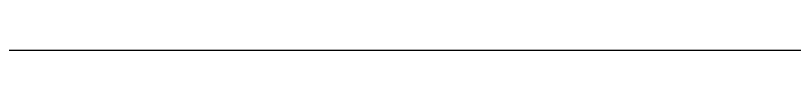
# Model space of a CAD drawing. Extents: x 1885024 to 3176456, y 18406040 to 18858640.
# Drawn here: x 2442185.3 to 2442626.6, y 18755371.7 to 18755371.7 of the extents above; entities that cross this region are included whole.
import ezdxf

# ---------------------------------------------------------------- set-up
doc = ezdxf.new("R2010")
doc.units = 0
doc.header["$LTSCALE"] = 1000
doc.header["$MEASUREMENT"] = 0
doc.layers.add('02___PRT_ALL_AXES', color=7, linetype='Continuous')

# ---------------------------------------------------------------- blocks, each defined once
blk = doc.blocks.new('抗震大样2')
at = {"layer": '02___PRT_ALL_AXES', "color": 1, "linetype": 'Continuous'}
blk.add_line((8877.125123086851, -4558.086509407964), (4141.412819085177, -4558.086509407964), dxfattribs=at)

msp = doc.modelspace()

# ---------------------------------------------------------------- block references
at = {"xscale": 0.7, "yscale": 0.7, "zscale": 0.7}
msp.add_blockref('抗震大样2', (2439188.179390657, 18758562.36878989), dxfattribs=at)

doc.saveas('drawing.dxf')
